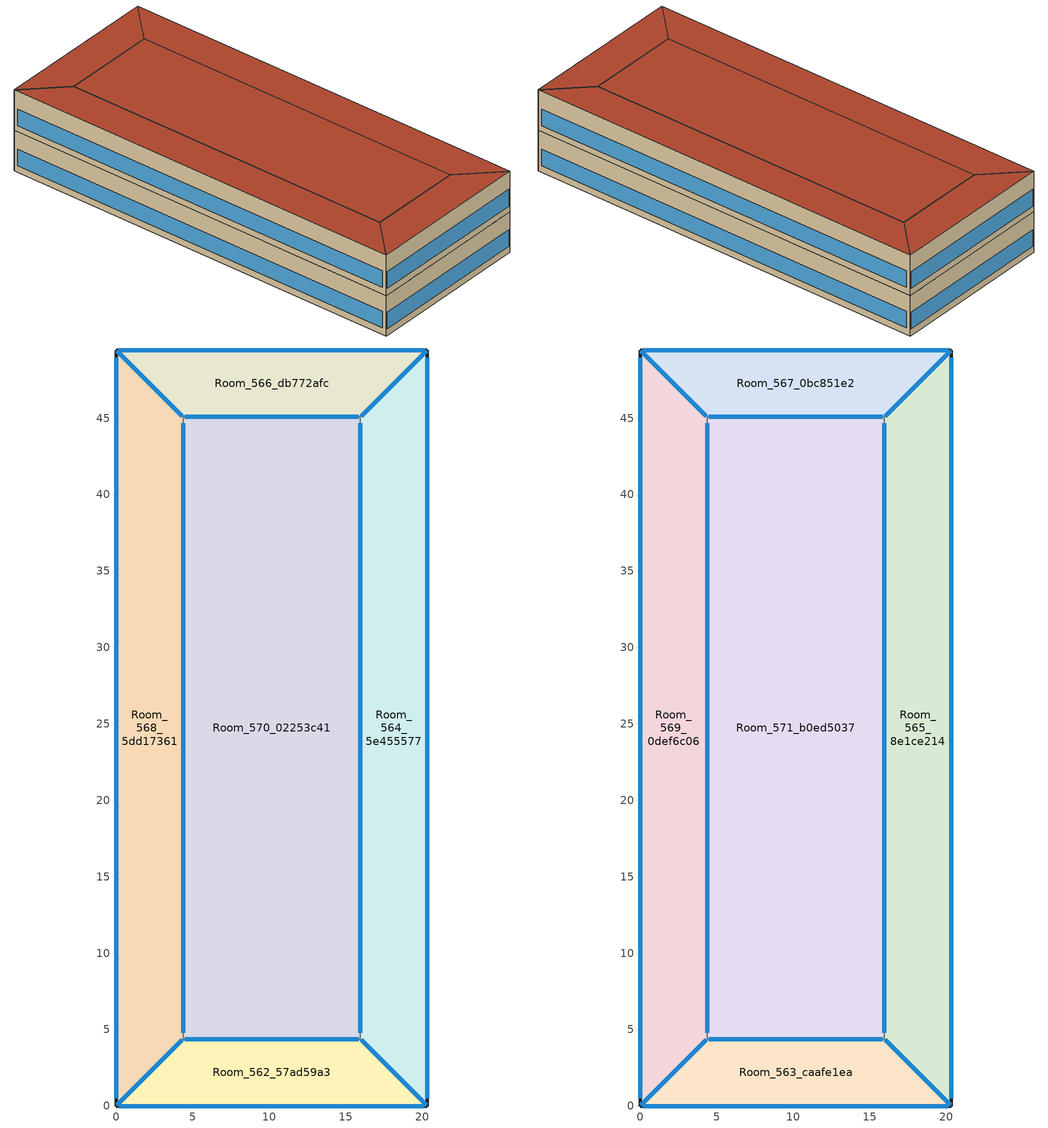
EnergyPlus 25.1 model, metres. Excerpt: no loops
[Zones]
Room_562_57ad59a3
 floor ground (ExtSlabCarpet 4in ClimateZone 1-8): 15.96,4.37 20.34,0 0,0 4.37,4.37 z0
 wall outside (AQ_Office_2024_Office Wall 2015 2024 6A (R 1.5x Solar 1.0x Therm 1.0x)): 0,0 20.34,0 z0:5
 wall to Room_570_02253c41 (Interior Wall): 15.96,4.37 4.37,4.37 z0:5
 wall to Room_568_5dd17361 (Interior Wall): 4.37,4.37 0,0 z0:5
 wall to Room_564_5e455577 (Interior Wall): 20.34,0 15.96,4.37 z0:5
 window inside (Interior Window): 15.85,4.37 4.49,4.37 / 4.33,4.33 0.04,0.04 / 20.29,0.04 16.01,4.33 z0.8:2.84
 window (Double Glazing 1.3): 0.2,0 20.13,0 z0.8:2.84
Room_564_5e455577
 floor ground (ExtSlabCarpet 4in ClimateZone 1-8): 20.34,49.46 20.34,0 15.96,4.37 15.96,45.08 z0
 wall outside (AQ_Office_2024_Office Wall 2015 2024 6A (R 1.5x Solar 1.0x Therm 1.0x)): 20.34,0 20.34,49.46 z0:5
 wall to Room_570_02253c41 (Interior Wall): 15.96,45.08 15.96,4.37 z0:5
 wall to Room_566_db772afc (Interior Wall): 20.34,49.46 15.96,45.08 z0:5
 window inside (Interior Window): 15.96,44.68 15.96,4.78 / 20.29,49.41 16.01,45.13 z0.8:2.84
 window (Double Glazing 1.3): 20.34,0.49 20.34,48.96 z0.8:2.84
Room_566_db772afc
 floor ground (ExtSlabCarpet 4in ClimateZone 1-8): 0,49.46 20.34,49.46 15.96,45.08 4.37,45.08 z0
 wall outside (AQ_Office_2024_Office Wall 2015 2024 6A (R 1.5x Solar 1.0x Therm 1.0x)): 20.34,49.46 0,49.46 z0:5
 wall to Room_570_02253c41 (Interior Wall): 4.37,45.08 15.96,45.08 z0:5
 wall to Room_568_5dd17361 (Interior Wall): 0,49.46 4.37,45.08 z0:5
 window inside (Interior Window): 4.49,45.08 15.85,45.08 / 0.04,49.41 4.33,45.13 z0.8:2.84
 window (Double Glazing 1.3): 20.13,49.46 0.2,49.46 z0.8:2.84
Room_568_5dd17361
 floor ground (ExtSlabCarpet 4in ClimateZone 1-8): 0,49.46 4.37,45.08 4.37,4.37 0,0 z0
 wall outside (AQ_Office_2024_Office Wall 2015 2024 6A (R 1.5x Solar 1.0x Therm 1.0x)): 0,49.46 0,0 z0:5
 wall to Room_570_02253c41 (Interior Wall): 4.37,4.37 4.37,45.08 z0:5
 window inside (Interior Window): 4.37,4.78 4.37,44.68 z0.8:2.84
 window (Double Glazing 1.3): 0,48.96 0,0.49 z0.8:2.84
Room_570_02253c41
 floor ground (ExtSlabCarpet 4in ClimateZone 1-8): 4.37,45.08 15.96,45.08 15.96,4.37 4.37,4.37 z0
Room_563_caafe1ea
 floor to Room_562_57ad59a3 (Interior Floor): 15.96,4.37 20.34,0 0,0 4.37,4.37 z5
 wall outside (AQ_Office_2024_Office Wall 2015 2024 6A (R 1.5x Solar 1.0x Therm 1.0x)): 0,0 20.34,0 z5:10
 wall to Room_571_b0ed5037 (Interior Wall): 15.96,4.37 4.37,4.37 z5:10
 wall to Room_569_0def6c06 (Interior Wall): 4.37,4.37 0,0 z5:10
 wall to Room_565_8e1ce214 (Interior Wall): 20.34,0 15.96,4.37 z5:10
 window inside (Interior Window): 15.85,4.37 4.49,4.37 / 4.33,4.33 0.04,0.04 / 20.29,0.04 16.01,4.33 z5.8:7.84
 window (Double Glazing 1.3): 0.2,0 20.13,0 z5.8:7.84
 roof outside (AQ_Office_2024_Office roof 2015 2024 6A (R 1.5x Solar 1.0x Therm 1.0x)): 20.34,0 15.96,4.37 4.37,4.37 0,0 z10
Room_565_8e1ce214
 floor to Room_564_5e455577 (Interior Floor): 20.34,49.46 20.34,0 15.96,4.37 15.96,45.08 z5
 wall outside (AQ_Office_2024_Office Wall 2015 2024 6A (R 1.5x Solar 1.0x Therm 1.0x)): 20.34,0 20.34,49.46 z5:10
 wall to Room_571_b0ed5037 (Interior Wall): 15.96,45.08 15.96,4.37 z5:10
 wall to Room_567_0bc851e2 (Interior Wall): 20.34,49.46 15.96,45.08 z5:10
 window inside (Interior Window): 15.96,44.68 15.96,4.78 / 20.29,49.41 16.01,45.13 z5.8:7.84
 window (Double Glazing 1.3): 20.34,0.49 20.34,48.96 z5.8:7.84
 roof outside (AQ_Office_2024_Office roof 2015 2024 6A (R 1.5x Solar 1.0x Therm 1.0x)): 20.34,0 20.34,49.46 15.96,45.08 15.96,4.37 z10
Room_567_0bc851e2
 floor to Room_566_db772afc (Interior Floor): 20.34,49.46 15.96,45.08 4.37,45.08 0,49.46 z5
 wall outside (AQ_Office_2024_Office Wall 2015 2024 6A (R 1.5x Solar 1.0x Therm 1.0x)): 20.34,49.46 0,49.46 z5:10
 wall to Room_571_b0ed5037 (Interior Wall): 4.37,45.08 15.96,45.08 z5:10
 wall to Room_569_0def6c06 (Interior Wall): 0,49.46 4.37,45.08 z5:10
 window inside (Interior Window): 4.49,45.08 15.85,45.08 / 0.04,49.41 4.33,45.13 z5.8:7.84
 window (Double Glazing 1.3): 20.13,49.46 0.2,49.46 z5.8:7.84
 roof outside (AQ_Office_2024_Office roof 2015 2024 6A (R 1.5x Solar 1.0x Therm 1.0x)): 15.96,45.08 20.34,49.46 0,49.46 4.37,45.08 z10
Room_569_0def6c06
 floor to Room_568_5dd17361 (Interior Floor): 0,49.46 4.37,45.08 4.37,4.37 0,0 z5
 wall outside (AQ_Office_2024_Office Wall 2015 2024 6A (R 1.5x Solar 1.0x Therm 1.0x)): 0,49.46 0,0 z5:10
 wall to Room_571_b0ed5037 (Interior Wall): 4.37,4.37 4.37,45.08 z5:10
 window inside (Interior Window): 4.37,4.78 4.37,44.68 z5.8:7.84
 window (Double Glazing 1.3): 0,48.96 0,0.49 z5.8:7.84
 roof outside (AQ_Office_2024_Office roof 2015 2024 6A (R 1.5x Solar 1.0x Therm 1.0x)): 0,0 4.37,4.37 4.37,45.08 0,49.46 z10
Room_571_b0ed5037
 floor to Room_570_02253c41 (Interior Floor): 15.96,45.08 15.96,4.37 4.37,4.37 4.37,45.08 z5
 roof outside (AQ_Office_2024_Office roof 2015 2024 6A (R 1.5x Solar 1.0x Therm 1.0x)): 15.96,4.37 15.96,45.08 4.37,45.08 4.37,4.37 z10
[Building]
630_rue Saint-Paul Ouest (MTL)_180484_Y_2019_low: North Axis {deg}=0; Solar Distribution=FullExteriorWithReflections
[Site:Location]
Montreal-Trudeau Intl AP: Latitude {deg}=45.4706; Longitude {deg}=-73.7408; Time Zone {hr}=-5; Elevation {m}=36; Keep Site Location Information=No
[Site:WaterMainsTemperature]
Calculation Method=CorrelationFromWeatherFile
[SizingPeriod:DesignDay] Day of Month=21; Dry-Bulb Temperature Range Modifier Type=DefaultMultipliers; Rain Indicator=No; Snow Indicator=No; Daylight Saving Time Indicator=No; Begin Environment Reset Mode=FullResetAtBeginEnvironment
Name | Month | Day Type | Maximum Dry-Bulb Temperature {C} | Daily Dry-Bulb Temperature Range {deltaC} | Humidity Condition Type | Wetbulb or DewPoint at Maximum Dry-Bulb {C} | Barometric Pressure {Pa} | Wind Speed {m/s} | Wind Direction {deg} | Solar Model Indicator | ASHRAE Clear Sky Optical Depth for Beam Irradiance (taub) | ASHRAE Clear Sky Optical Depth for Diffuse Irradiance (taud) | Enthalpy at Maximum Dry-Bulb {J/kg} | Sky Clearness
Montreal Int'l Ann Clg .4% Condns DB=>MWB | 7 | SummerDesignDay | 30 | 9.3 | Wetbulb | 22.1 | 100893 | 4.9 | 220 | ASHRAETau | 0.465 | 1.966
Montreal Int'l Ann Clg .4% Condns DP=>MDB | 7 | SummerDesignDay | 26 | 9.3 | Dewpoint | 21.6 | 100893 | 4.9 | 220 | ASHRAETau | 0.465 | 1.966
Montreal Int'l Ann Clg .4% Condns Enth=>MDB | 7 | SummerDesignDay | 28.1 | 9.3 | Enthalpy |  | 100893 | 4.9 | 220 | ASHRAETau | 0.465 | 1.966 | 69300
Montreal Int'l Ann Clg .4% Condns WB=>MDB | 7 | SummerDesignDay | 28.1 | 9.3 | Wetbulb | 23.2 | 100893 | 4.9 | 220 | ASHRAETau | 0.465 | 1.966
Montreal Int'l Ann Htg 99.6% Condns DB | 1 | WinterDesignDay | -23.7 | 0 | Wetbulb | -23.7 | 100893 | 3.9 | 260 | ASHRAEClearSky |  |  |  | 0
Montreal Int'l Ann Htg Wind 99.6% Condns WS=>MCDB | 1 | WinterDesignDay | -5.3 | 0 | Wetbulb | -5.3 | 100893 | 12.9 | 260 | ASHRAEClearSky |  |  |  | 0
Montreal Int'l Ann Hum_n 99.6% Condns DP=>MCDB | 1 | WinterDesignDay | -23 | 0 | Dewpoint | -30.5 | 100893 | 3.9 | 260 | ASHRAEClearSky |  |  |  | 0
Montreal Int'l Cooling Design Day 0.4% Condns DB=>MWB | 7 | SummerDesignDay | 29.4 | 9.7 | Wetbulb | 22.7 | 101099 | 4.8 | 228 | ASHRAEClearSky |  |  |  | 1
Montreal Int'l Heating Design Day 99.6% Condns DB | 1 | WinterDesignDay | -22.8 | 0 | Wetbulb | -22.8 | 101099 | 3.6 | 294 | ASHRAEClearSky |  |  |  | 0
[Material]
Name | Roughness | Thickness {m} | Conductivity {W/m-K} | Density {kg/m3} | Specific Heat {J/kg-K} | Thermal Absorptance | Solar Absorptance | Visible Absorptance
AQNC2024built-up roofing 1 (R 1.5x Solar 1.0x Therm 1.0x) | MediumRough | 0.15 | 0.162 | 1121 | 1470 | 0.7 | 0.7 | 0.7
AQNC2024expanded polystyrene type I 15 cm 1 (R 1.5x Solar 1.0x Therm 1.0x); AQNC2024expanded polystyrene type I 15 cm 1 (R 1.5x Solar 1.0x Therm 1.0x) 1 | MediumRough | 0.225 | 0.0385 | 15 | 1500 | 0.7 | 0.7 | 0.7
AQNC2024gypsum board (R 1.5x Solar 1.0x Therm 1.0x) | MediumRough | 0.15 | 0.159 | 800 | 1090 | 0.7 | 0.7 | 0.7
AQNC2024standard concrete (R 1.5x Solar 1.0x Therm 1.0x) | MediumRough | 0.3 | 2.5 | 2400 | 840 | 0.7 | 0.7 | 0.7
AQNC2024Stucco 25 mm (R 1.5x Solar 1.0x Therm 1.0x) | MediumRough | 0.0375 | 0.159 | 800 | 1090 | 0.7 | 0.7 | 0.7
F16 Acoustic tile | MediumSmooth | 0.0191 | 0.06 | 368 | 590 | 0.9 | 0.3 | 0.3
G01a 19mm gypsum board | MediumSmooth | 0.019 | 0.16 | 800 | 1090 | 0.9 | 0.4 | 0.4
M11 100mm lightweight concrete | MediumRough | 0.1016 | 0.53 | 1280 | 840 | 0.9 | 0.5 | 0.5
MAT-CC05 4 HW CONCRETE | Rough | 0.1016 | 1.311 | 2240 | 836.8 | 0.9 | 0.85 | 0.85
[Material:AirGap]
Name | Thermal Resistance {m2-K/W}
F04 Wall air space resistance | 0.15
F05 Ceiling air space resistance | 0.18
[Material:NoMass] Thermal Absorptance=0.9
Name | Roughness | Thermal Resistance {m2-K/W} | Solar Absorptance | Visible Absorptance
AQNC2024NMair more30 mm (R 1.5x Solar 1.0x Therm 1.0x) | MediumRough | 0.24 | 0.7 | 0.7
CP02 CARPET PAD | Smooth | 0.1 | 0.8 | 0.8
[WindowMaterial:Glazing]
Clear 3mm: Optical Data Type=SpectralAverage; Thickness {m}=0.003; Solar Transmittance at Normal Incidence=0.837; Front Side Solar Reflectance at Normal Incidence=0.075; Back Side Solar Reflectance at Normal Incidence=0; Visible Transmittance at Normal Incidence=0.898; Front Side Visible Reflectance at Normal Incidence=0.081; Back Side Visible Reflectance at Normal Incidence=0; Infrared Transmittance at Normal Incidence=0; Front Side Infrared Hemispherical Emissivity=0.84; Back Side Infrared Hemispherical Emissivity=0.84; Conductivity {W/m-K}=0.9; Dirt Correction Factor for Solar and Visible Transmittance=1; Solar Diffusing=No
[WindowMaterial:SimpleGlazingSystem]
Double glazing excellent office Low e: U-Factor {W/m2-K}=1.3; Solar Heat Gain Coefficient=0.35
[Construction]
AQ_Office_2024_Office roof 2015 2024 6A (R 1.5x Solar 1.0x Therm 1.0x): AQNC2024built-up roofing 1 (R 1.5x Solar 1.0x Therm 1.0x), AQNC2024NMair more30 mm (R 1.5x Solar 1.0x Therm 1.0x), AQNC2024expanded polystyrene type I 15 cm 1 (R 1.5x Solar 1.0x Therm 1.0x) 1
AQ_Office_2024_Office Wall 2015 2024 6A (R 1.5x Solar 1.0x Therm 1.0x): AQNC2024Stucco 25 mm (R 1.5x Solar 1.0x Therm 1.0x), AQNC2024standard concrete (R 1.5x Solar 1.0x Therm 1.0x), AQNC2024expanded polystyrene type I 15 cm 1 (R 1.5x Solar 1.0x Therm 1.0x), AQNC2024gypsum board (R 1.5x Solar 1.0x Therm 1.0x)
Double Glazing 1.3: Double glazing excellent office Low e
ExtSlabCarpet 4in ClimateZone 1-8: MAT-CC05 4 HW CONCRETE, CP02 CARPET PAD
Interior Floor: F16 Acoustic tile, F05 Ceiling air space resistance, M11 100mm lightweight concrete
Interior Wall: G01a 19mm gypsum board, F04 Wall air space resistance, G01a 19mm gypsum board
Interior Window: Clear 3mm
[Zone] Multiplier=1; Ceiling Height {m}=5; Part of Total Floor Area=Yes
Name | Volume {m3}
Room_562_57ad59a3; Room_563_caafe1ea; Room_566_db772afc; Room_567_0bc851e2 | 349.054
Room_564_5e455577; Room_565_8e1ce214; Room_568_5dd17361; Room_569_0def6c06 | 985.75
Room_570_02253c41; Room_571_b0ed5037 | 2359.36
[Space] Space Type=MediumOffice Building
Name | Zone
Room_562_57ad59a3_Space | Room_562_57ad59a3
Room_563_caafe1ea_Space | Room_563_caafe1ea
Room_564_5e455577_Space | Room_564_5e455577
Room_565_8e1ce214_Space | Room_565_8e1ce214
Room_566_db772afc_Space | Room_566_db772afc
Room_567_0bc851e2_Space | Room_567_0bc851e2
Room_568_5dd17361_Space | Room_568_5dd17361
Room_569_0def6c06_Space | Room_569_0def6c06
Room_570_02253c41_Space | Room_570_02253c41
Room_571_b0ed5037_Space | Room_571_b0ed5037
[SpaceList]
MediumOffice Building: Room_562_57ad59a3_Space, Room_563_caafe1ea_Space, Room_569_0def6c06_Space, Room_564_5e455577_Space, Room_565_8e1ce214_Space, Room_566_db772afc_Space, Room_571_b0ed5037_Space, Room_567_0bc851e2_Space, Room_568_5dd17361_Space, Room_570_02253c41_Space
[InternalMass] Construction=Interior Floor
Name | Zone or ZoneList | Space or SpaceList | Surface Area {m2}
Room_562_57ad59a3_Space Internal Mass 1 | Room_562_57ad59a3 | Room_562_57ad59a3_Space | 279.243
Room_563_caafe1ea_Space Internal Mass 1 | Room_563_caafe1ea | Room_563_caafe1ea_Space | 279.243
Room_569_0def6c06_Space Internal Mass 1 | Room_569_0def6c06 | Room_569_0def6c06_Space | 788.6
Room_564_5e455577_Space Internal Mass 1 | Room_564_5e455577 | Room_564_5e455577_Space | 788.6
Room_565_8e1ce214_Space Internal Mass 1 | Room_565_8e1ce214 | Room_565_8e1ce214_Space | 788.6
Room_566_db772afc_Space Internal Mass 1 | Room_566_db772afc | Room_566_db772afc_Space | 279.243
Room_571_b0ed5037_Space Internal Mass 1 | Room_571_b0ed5037 | Room_571_b0ed5037_Space | 1887.49
Room_567_0bc851e2_Space Internal Mass 1 | Room_567_0bc851e2 | Room_567_0bc851e2_Space | 279.243
Room_568_5dd17361_Space Internal Mass 1 | Room_568_5dd17361 | Room_568_5dd17361_Space | 788.6
Room_570_02253c41_Space Internal Mass 1 | Room_570_02253c41 | Room_570_02253c41_Space | 1887.49
[Lights]
MediumOffice Building_Lighting: Zone or ZoneList or Space or SpaceList=MediumOffice Building; Schedule=NECB-A-Lighting Mahmoud; Design Level Calculation Method=Watts/Area; Watts per Floor Area {W/m2}=6.68315; Return Air Fraction=0; Fraction Radiant=0.7; Fraction Visible=0.2; Fraction Replaceable=1
[People]
MediumOffice Building_People: Zone or ZoneList or Space or SpaceList=MediumOffice Building; Number of People Schedule=NECB-A-Occupancy Mahmoud; Number of People Calculation Method=People/Area; People per Floor Area {person/m2}=0.0711847; Fraction Radiant=0.3; Activity Level Schedule=MediumOffice Building_People_Act Schedule
[ElectricEquipment]
MediumOffice Building_Electric Equipment 30.0 percent reduction: Zone or ZoneList or Space or SpaceList=MediumOffice Building; Schedule=NECB-A-Electric-Equipment Mahmoud; Design Level Calculation Method=Watts/Area; Watts per Floor Area {W/m2}=5.28056; Fraction Latent=0; Fraction Radiant=0.5; Fraction Lost=0
[ZoneInfiltration:DesignFlowRate] Design Flow Rate Calculation Method=Flow/ExteriorArea; Flow Rate per Exterior Surface Area {m3/s-m2}=0.000309962; Velocity Term Coefficient=0; Density Basis=Outdoor
Name | Zone or ZoneList or Space or SpaceList | Schedule | Constant Term Coefficient | Temperature Term Coefficient | Velocity Squared Term Coefficient
Room_562_57ad59a3_Space HVAC Off Infiltration | Room_562_57ad59a3_Space | Infiltration HVAC Off Schedule | 0 | 0.0154 | 0.0784
Room_562_57ad59a3_Space HVAC On Infiltration | Room_562_57ad59a3_Space | Infiltration HVAC On Schedule | 0.0208 | 0.0068 | 0.0764
Room_563_caafe1ea_Space HVAC Off Infiltration | Room_563_caafe1ea_Space | Infiltration HVAC Off Schedule | 0 | 0.0154 | 0.0784
Room_563_caafe1ea_Space HVAC On Infiltration | Room_563_caafe1ea_Space | Infiltration HVAC On Schedule | 0.0208 | 0.0068 | 0.0764
Room_564_5e455577_Space HVAC Off Infiltration | Room_564_5e455577_Space | Infiltration HVAC Off Schedule | 0 | 0.0154 | 0.0784
Room_564_5e455577_Space HVAC On Infiltration | Room_564_5e455577_Space | Infiltration HVAC On Schedule | 0.0208 | 0.0068 | 0.0764
Room_565_8e1ce214_Space HVAC Off Infiltration | Room_565_8e1ce214_Space | Infiltration HVAC Off Schedule | 0 | 0.0154 | 0.0784
Room_565_8e1ce214_Space HVAC On Infiltration | Room_565_8e1ce214_Space | Infiltration HVAC On Schedule | 0.0208 | 0.0068 | 0.0764
Room_566_db772afc_Space HVAC Off Infiltration | Room_566_db772afc_Space | Infiltration HVAC Off Schedule | 0 | 0.0154 | 0.0784
Room_566_db772afc_Space HVAC On Infiltration | Room_566_db772afc_Space | Infiltration HVAC On Schedule | 0.0208 | 0.0068 | 0.0764
Room_567_0bc851e2_Space HVAC Off Infiltration | Room_567_0bc851e2_Space | Infiltration HVAC Off Schedule | 0 | 0.0154 | 0.0784
Room_567_0bc851e2_Space HVAC On Infiltration | Room_567_0bc851e2_Space | Infiltration HVAC On Schedule | 0.0208 | 0.0068 | 0.0764
Room_568_5dd17361_Space HVAC Off Infiltration | Room_568_5dd17361_Space | Infiltration HVAC Off Schedule | 0 | 0.0154 | 0.0784
Room_568_5dd17361_Space HVAC On Infiltration | Room_568_5dd17361_Space | Infiltration HVAC On Schedule | 0.0208 | 0.0068 | 0.0764
Room_569_0def6c06_Space HVAC Off Infiltration | Room_569_0def6c06_Space | Infiltration HVAC Off Schedule | 0 | 0.0154 | 0.0784
Room_569_0def6c06_Space HVAC On Infiltration | Room_569_0def6c06_Space | Infiltration HVAC On Schedule | 0.0208 | 0.0068 | 0.0764
Room_571_b0ed5037_Space HVAC Off Infiltration | Room_571_b0ed5037_Space | Infiltration HVAC Off Schedule | 0 | 0.0154 | 0.0784
Room_571_b0ed5037_Space HVAC On Infiltration | Room_571_b0ed5037_Space | Infiltration HVAC On Schedule | 0.0208 | 0.0068 | 0.0764
[AvailabilityManager:Scheduled]
CAV with Reheat and Cooling Availability Manager: Schedule=Always On Modified Mahmoud
[Schedule:Day:Interval]
Schedule Day 44: No, 05:00, 0.934784, 17:00, 0.938737, 18:00, 0.934784, 24:00, 0.93676
NECB-A-Lighting_Default 1: No, 07:00, 0.86995, 08:00, 0.873465, 09:00, 0.889282, 17:00, 0.9, 18:00, 0.8, 19:00, 0.5, 21:00, 0.3, 23:00, 0.1, 24:00, 0.05
NECB-A-Lighting_Hol 2: No, 24:00, 0.05
Schedule Day 47; Schedule Day 46; NECB-A-Occupancy_Hol 2: No, 24:00, 0
Schedule Day 45: No, 07:00, 0, 08:00, 0.1, 09:00, 0.7, 12:00, 0.9, 14:00, 0.5, 17:00, 0.9, 18:00, 0.7, 19:00, 0.3, 23:00, 0.1, 24:00, 0
NECB-A-Occupancy_Default 1: No, 03:00, 0.0334143, 04:00, 0.896312, 09:00, 0.892797, 12:00, 0.9, 14:00, 0.530767, 17:00, 0.9, 18:00, 0.62391, 19:00, 0.437623, 23:00, 0.089652, 24:00, 0
MediumOffice Building_People_Act Schedule_Sunday; MediumOffice Building_People_Act Schedule_SmrDsn 1; MediumOffice Building_People_Act Schedule_WntrDsn 1; MediumOffice Building_People_Act Schedule_Hol 1: No, 24:00, 120
Schedule Day 43; Schedule Day 42: No, 07:00, 0.889331, 19:00, 0.924903, 24:00, 0.895259
NECB-A-Electric-Equipment_Default 1: No, 07:00, 0.655544, 08:00, 0.903341, 09:00, 0.899827, 18:00, 0.9, 24:00, 0.673118
NECB-A-Electric-Equipment_Hol 2: No, 24:00, 0.2
Always On_Day Schedule 1; Always On_Day Schedule 11: No, 04:00, 0, 05:00, 0.724084, 18:00, 1, 19:00, 0.848861, 24:00, 0
Always On_Day Schedule 10; Always On_Day Schedule 13: No, 04:00, 0, 05:00, 0.640325, 19:00, 0.822139, 24:00, 0
Always On_Day Schedule 12; Always On_Day Schedule 14; Always On_Day Schedule 3; Always On_Day Schedule 8: No, 04:00, 0, 05:00, 0, 18:00, 0, 19:00, 0, 24:00, 0
Infiltration HVAC Off Schedule Default Day Schedule; Infiltration HVAC Off Schedule Summer Design Day Schedule 1; Infiltration HVAC Off Schedule Winter Design Day Schedule 1: No, 04:00, 1, 05:00, 0, 18:00, 0, 19:00, 0, 24:00, 1
Infiltration HVAC Off Schedule Schedule Day 0 1: No, 04:00, 1, 05:00, 0, 19:00, 0, 24:00, 1
Infiltration HVAC Off Schedule Schedule Day 2: No, 04:00, 1, 05:00, 1, 18:00, 1, 19:00, 1, 24:00, 1
[Schedule:Week:Daily]
NECB-A-Lighting Mahmoud Week Rule - Jan1-Dec31: Schedule Day 44, Schedule Day 44, Schedule Day 44, Schedule Day 44, Schedule Day 44, Schedule Day 44, Schedule Day 44, NECB-A-Lighting_Hol 2, NECB-A-Lighting_Default 1, NECB-A-Lighting_Default 1, NECB-A-Lighting_Default 1, NECB-A-Lighting_Default 1
NECB-A-Occupancy Mahmoud Week Rule - Jan1-Dec31: Schedule Day 47, Schedule Day 45, Schedule Day 45, Schedule Day 45, Schedule Day 45, Schedule Day 45, Schedule Day 46, NECB-A-Occupancy_Hol 2, NECB-A-Occupancy_Default 1, NECB-A-Occupancy_Default 1, NECB-A-Occupancy_Default 1, NECB-A-Occupancy_Default 1
MediumOffice Building_People_Act Schedule Week Rule - Jan1-Dec31: MediumOffice Building_People_Act Schedule_Sunday, MediumOffice Building_People_Act Schedule_Sunday, MediumOffice Building_People_Act Schedule_Sunday, MediumOffice Building_People_Act Schedule_Sunday, MediumOffice Building_People_Act Schedule_Sunday, MediumOffice Building_People_Act Schedule_Sunday, MediumOffice Building_People_Act Schedule_Sunday, MediumOffice Building_People_Act Schedule_Hol 1, MediumOffice Building_People_Act Schedule_SmrDsn 1, MediumOffice Building_People_Act Schedule_WntrDsn 1, MediumOffice Building_People_Act Schedule_Sunday, MediumOffice Building_People_Act Schedule_Sunday
NECB-A-Electric-Equipment Mahmoud Week Rule - Jan1-Dec31: Schedule Day 43, Schedule Day 42, Schedule Day 42, Schedule Day 42, Schedule Day 42, Schedule Day 42, Schedule Day 43, NECB-A-Electric-Equipment_Hol 2, NECB-A-Electric-Equipment_Default 1, NECB-A-Electric-Equipment_Default 1, NECB-A-Electric-Equipment_Default 1, NECB-A-Electric-Equipment_Default 1
Always On Modified Mahmoud Week Rule - Jan1-Dec31: Always On_Day Schedule 8, Always On_Day Schedule 10, Always On_Day Schedule 10, Always On_Day Schedule 10, Always On_Day Schedule 10, Always On_Day Schedule 10, Always On_Day Schedule 8, Always On_Day Schedule 3, Always On_Day Schedule 1, Always On_Day Schedule 1, Always On_Day Schedule 1, Always On_Day Schedule 1
Infiltration HVAC Off Schedule Week Rule - Jan1-Dec31: Infiltration HVAC Off Schedule Schedule Day 2, Infiltration HVAC Off Schedule Schedule Day 0 1, Infiltration HVAC Off Schedule Schedule Day 0 1, Infiltration HVAC Off Schedule Schedule Day 0 1, Infiltration HVAC Off Schedule Schedule Day 0 1, Infiltration HVAC Off Schedule Schedule Day 0 1, Infiltration HVAC Off Schedule Schedule Day 2, Infiltration HVAC Off Schedule Default Day Schedule, Infiltration HVAC Off Schedule Summer Design Day Schedule 1, Infiltration HVAC Off Schedule Winter Design Day Schedule 1, Infiltration HVAC Off Schedule Default Day Schedule, Infiltration HVAC Off Schedule Default Day Schedule
Infiltration HVAC On Schedule Week Rule - Jan1-Dec31: Always On_Day Schedule 14, Always On_Day Schedule 13, Always On_Day Schedule 13, Always On_Day Schedule 13, Always On_Day Schedule 13, Always On_Day Schedule 13, Always On_Day Schedule 14, Always On_Day Schedule 12, Always On_Day Schedule 11, Always On_Day Schedule 11, Always On_Day Schedule 11, Always On_Day Schedule 11
[Schedule:Year]
NECB-A-Lighting Mahmoud: NECB-A-Lighting Mahmoud Week Rule - Jan1-Dec31, 1, 1, 12, 31
NECB-A-Occupancy Mahmoud: NECB-A-Occupancy Mahmoud Week Rule - Jan1-Dec31, 1, 1, 12, 31
MediumOffice Building_People_Act Schedule: MediumOffice Building_People_Act Schedule Week Rule - Jan1-Dec31, 1, 1, 12, 31
NECB-A-Electric-Equipment Mahmoud: NECB-A-Electric-Equipment Mahmoud Week Rule - Jan1-Dec31, 1, 1, 12, 31
Always On Modified Mahmoud: Always On Modified Mahmoud Week Rule - Jan1-Dec31, 1, 1, 12, 31
Infiltration HVAC Off Schedule: Infiltration HVAC Off Schedule Week Rule - Jan1-Dec31, 1, 1, 12, 31
Infiltration HVAC On Schedule: Infiltration HVAC On Schedule Week Rule - Jan1-Dec31, 1, 1, 12, 31
